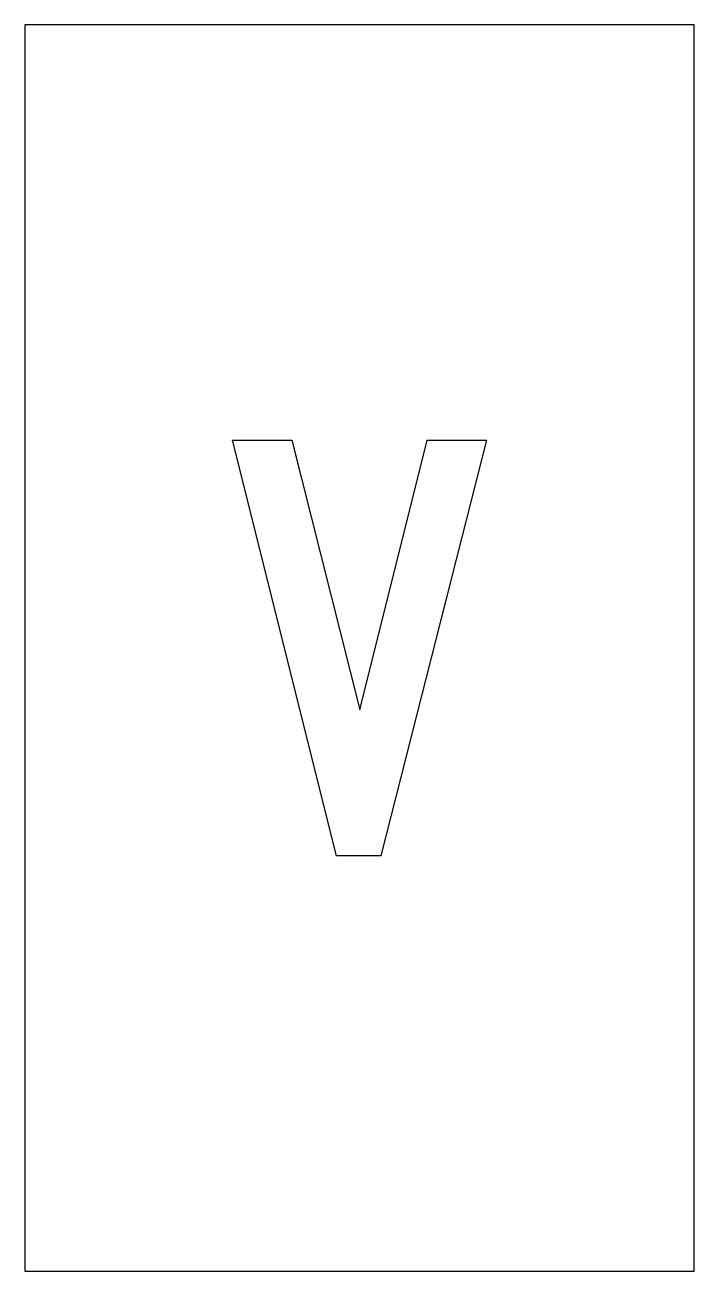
# Model space of a CAD drawing. Header units: inches. Extents: x 0 to 3.22, y 0 to 6.
import ezdxf

# ---------------------------------------------------------------- set-up
doc = ezdxf.new("R2010")
doc.units = ezdxf.units.IN
doc.header["$MEASUREMENT"] = 0
doc.layers.add('CUT', color=1, linetype='Continuous')

msp = doc.modelspace()

# ---------------------------------------------------------------- linework, layer by layer
at = {"layer": 'CUT'}
for points in [[(0, 0), (3.2213, 0), (3.2213, 6), (0, 6)], [(1.7134, 2), (1.5, 2), (1, 4), (1.2846, 4), (1.6126, 2.702), (1.9368, 4), (2.2213, 4)]]:
    msp.add_lwpolyline(points, close=True, dxfattribs=at)

doc.saveas('drawing.dxf')
